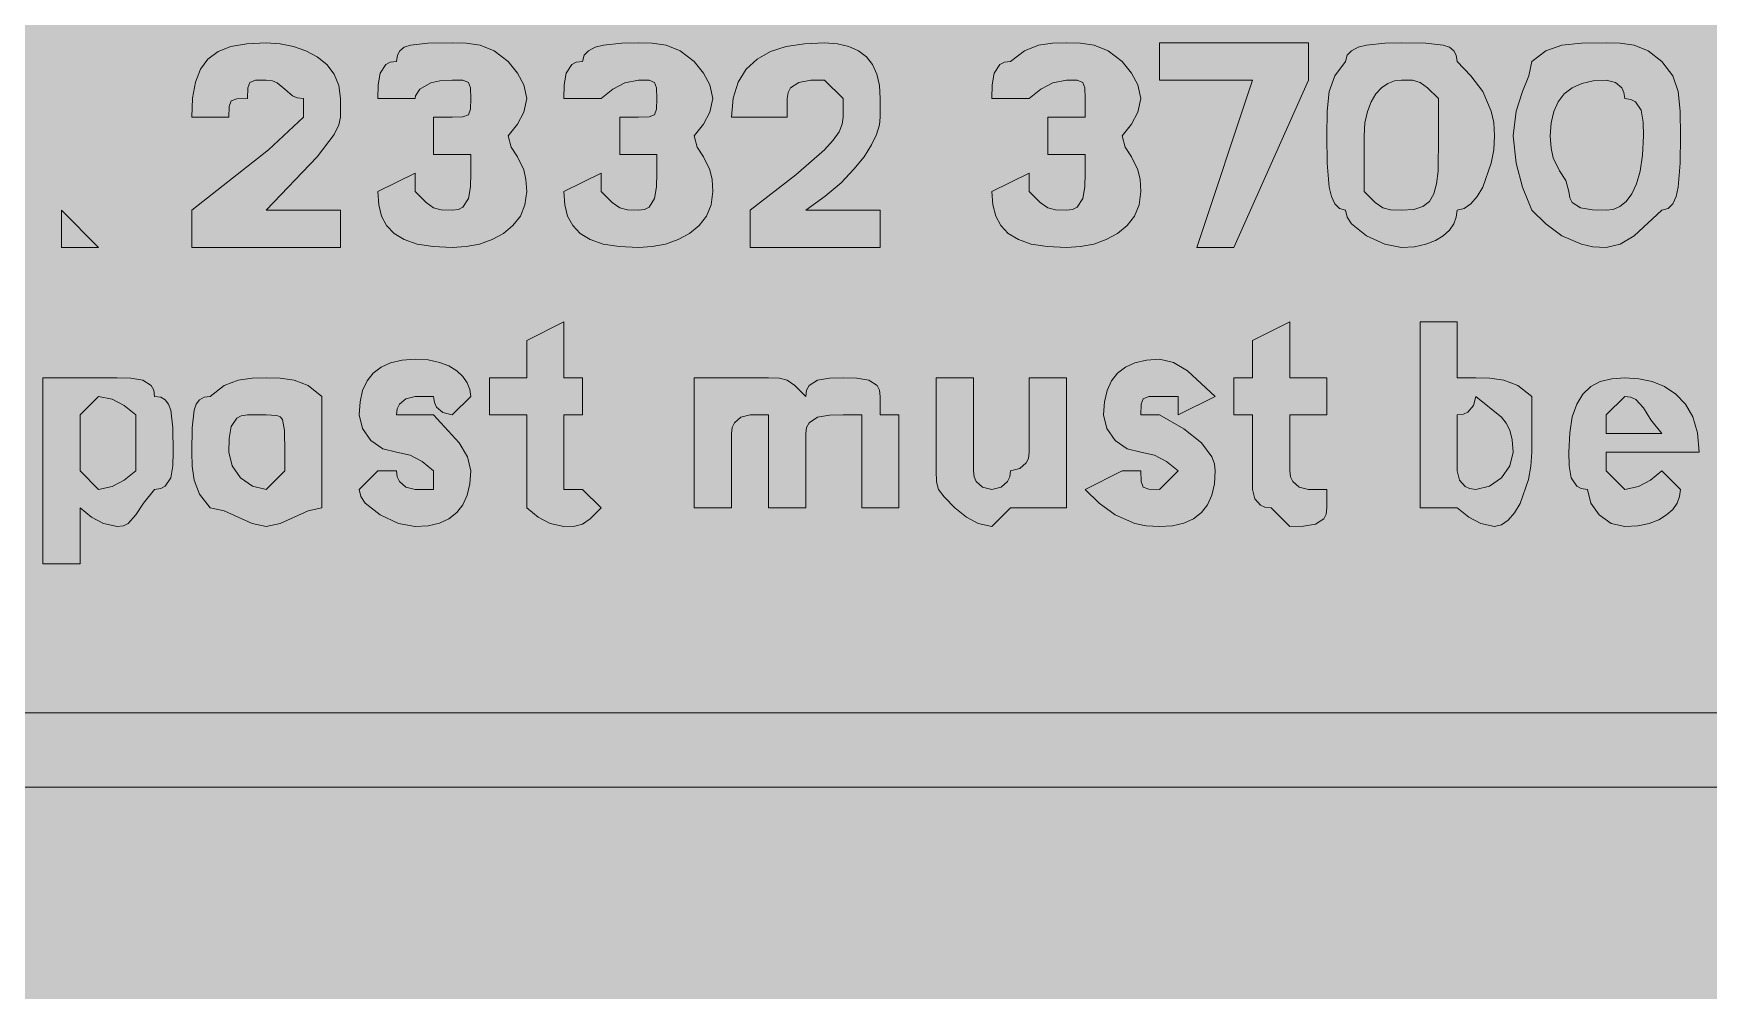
# Model space of a CAD drawing. Header units: metres. Extents: x 9 to 558, y 12 to 260.
# Drawn here: x 345.8 to 453.8, y 136.6 to 198.4 of the extents above; entities that cross this region are included whole.
import ezdxf

# ---------------------------------------------------------------- set-up
doc = ezdxf.new("R2010")
doc.units = ezdxf.units.M
doc.layers.add('FILL_BLACK_000000', color=7, linetype='Continuous', true_color=0x000000)
doc.layers.add('FILL_YELLOW_FFFF00', color=7, linetype='Continuous', true_color=0xffff00)

msp = doc.modelspace()

# ---------------------------------------------------------------- hatches: boundary and pattern name
at = {"layer": 'FILL_BLACK_000000', "true_color": 0x000000}
h = msp.add_hatch(color=7, dxfattribs=at)
h.dxf.hatch_style = 1
h.paths.add_polyline_path([(365.61, 186.96), (365.61, 184.56), (356.01, 184.56), (356.01, 186.96), (360.96, 190.86), (363.21, 192.96), (363.21, 194.16), (362.81, 194.21), (362.5, 194.35), (362.01, 194.76), (361.52, 195.17), (361.21, 195.31), (360.81, 195.36), (360.12, 195.34), (359.76, 195.21), (359.63, 194.85), (359.61, 194.16), (358.92, 194.14), (358.56, 194.01), (358.43, 193.65), (358.41, 192.96), (356.01, 192.96), (356.07, 194.2), (356.25, 195.23), (356.58, 196.06), (357.06, 196.71), (357.71, 197.19), (358.54, 197.52), (359.57, 197.7), (360.81, 197.76), (361.71, 197.7), (362.57, 197.53), (363.38, 197.25), (364.11, 196.86), (364.72, 196.35), (365.2, 195.73), (365.5, 195), (365.61, 194.16), (365.61, 192.96), (365.5, 192.46), (365.2, 191.85), (364.11, 190.41), (360.81, 186.96), (365.61, 186.96)])
h = msp.add_hatch(color=7, dxfattribs=at)
h.dxf.hatch_style = 1
h.paths.add_polyline_path([(371.57, 184.62), (370.54, 184.78), (369.71, 185.07), (369.06, 185.46), (368.58, 185.97), (368.25, 186.58), (368.07, 187.32), (368.01, 188.16), (370.41, 189.36), (370.41, 188.16), (371.12, 187.47), (371.61, 187.11), (372.1, 186.98), (372.81, 186.96), (373.21, 187.01), (373.5, 187.17), (373.86, 187.71), (373.99, 188.48), (374.01, 189.36), (374.01, 190.56), (372.81, 190.56), (371.61, 190.56), (371.61, 192.96), (372.81, 192.96), (373.5, 192.98), (373.86, 193.11), (373.99, 193.47), (374.01, 194.16), (373.99, 194.85), (373.86, 195.21), (373.5, 195.34), (372.81, 195.36), (372.02, 195.31), (371.42, 195.17), (370.71, 194.76), (370.45, 194.35), (370.41, 194.16), (368.01, 194.16), (368.03, 195.04), (368.16, 195.81), (368.52, 196.35), (368.81, 196.51), (369.21, 196.56), (369.27, 196.96), (369.44, 197.25), (369.72, 197.47), (370.11, 197.61), (371.23, 197.74), (372.81, 197.76), (373.71, 197.74), (374.61, 197.61), (375.51, 197.25), (376.41, 196.56), (377.01, 195.81), (377.42, 195.04), (377.61, 194.16), (377.42, 193.28), (377.01, 192.51), (376.41, 191.76), (376.6, 191.03), (377.01, 190.41), (377.42, 189.57), (377.56, 188.95), (377.61, 188.16), (377.5, 187.32), (377.2, 186.58), (376.72, 185.97), (376.11, 185.46), (375.38, 185.07), (374.57, 184.78), (373.71, 184.62), (372.81, 184.56), (371.57, 184.62)])
h = msp.add_hatch(color=7, dxfattribs=at)
h.dxf.hatch_style = 1
h.paths.add_polyline_path([(383.57, 184.62), (382.54, 184.78), (381.71, 185.07), (381.06, 185.46), (380.58, 185.97), (380.25, 186.58), (380.07, 187.32), (380.01, 188.16), (382.41, 189.36), (382.41, 188.16), (383.12, 187.47), (383.61, 187.11), (384.1, 186.98), (384.81, 186.96), (385.21, 187.01), (385.5, 187.17), (385.86, 187.71), (385.99, 188.48), (386.01, 189.36), (386.01, 190.56), (384.81, 190.56), (383.61, 190.56), (383.61, 192.96), (384.81, 192.96), (385.5, 192.98), (385.86, 193.11), (385.99, 193.47), (386.01, 194.16), (385.99, 194.85), (385.86, 195.21), (385.5, 195.34), (384.81, 195.36), (383.93, 195.17), (383.16, 194.76), (382.41, 194.16), (380.01, 194.16), (380.03, 195.04), (380.16, 195.81), (380.52, 196.35), (380.81, 196.51), (381.21, 196.56), (381.32, 196.96), (381.6, 197.25), (382.03, 197.47), (382.56, 197.61), (383.74, 197.74), (384.81, 197.76), (385.71, 197.74), (386.61, 197.61), (387.51, 197.25), (388.41, 196.56), (389.01, 195.81), (389.42, 195.04), (389.61, 194.16), (389.42, 193.28), (389.01, 192.51), (388.41, 191.76), (388.6, 191.03), (389.01, 190.41), (389.42, 189.57), (389.56, 188.95), (389.61, 188.16), (389.5, 187.32), (389.2, 186.58), (388.72, 185.97), (388.11, 185.46), (387.38, 185.07), (386.57, 184.78), (385.71, 184.62), (384.81, 184.56), (383.57, 184.62)])
h = msp.add_hatch(color=7, dxfattribs=at)
h.dxf.hatch_style = 1
h.paths.add_polyline_path([(400.41, 186.96), (400.41, 184.56), (392.01, 184.56), (392.01, 186.96), (394.97, 189.25), (396.81, 190.86), (397.38, 191.48), (397.75, 192.02), (397.95, 192.51), (398.01, 192.96), (398.01, 194.16), (396.81, 195.36), (395.93, 195.34), (395.16, 195.21), (394.62, 194.85), (394.46, 194.56), (394.41, 194.16), (394.41, 192.96), (390.81, 192.96), (390.92, 194.2), (391.24, 195.23), (391.76, 196.06), (392.46, 196.71), (393.33, 197.19), (394.35, 197.52), (395.52, 197.7), (396.81, 197.76), (397.65, 197.7), (398.38, 197.53), (399, 197.25), (399.51, 196.86), (399.9, 196.35), (400.18, 195.73), (400.35, 195), (400.41, 194.16), (400.41, 192.96), (400.35, 192.46), (400.17, 191.85), (399.84, 191.17), (399.36, 190.41), (398.71, 189.6), (397.88, 188.74), (396.85, 187.86), (395.61, 186.96), (400.41, 186.96)])
h = msp.add_hatch(color=7, dxfattribs=at)
h.dxf.hatch_style = 1
h.paths.add_polyline_path([(411.17, 184.62), (410.14, 184.78), (409.31, 185.07), (408.66, 185.46), (408.18, 185.97), (407.85, 186.58), (407.67, 187.32), (407.61, 188.16), (410.01, 189.36), (410.01, 188.16), (410.72, 187.47), (411.21, 187.11), (411.7, 186.98), (412.41, 186.96), (412.81, 187.01), (413.1, 187.17), (413.46, 187.71), (413.59, 188.48), (413.61, 189.36), (413.61, 190.56), (411.21, 190.56), (411.21, 192.96), (413.61, 192.96), (413.61, 194.16), (413.59, 194.85), (413.46, 195.21), (413.1, 195.34), (412.41, 195.36), (411.53, 195.17), (410.76, 194.76), (410.01, 194.16), (407.61, 194.16), (407.63, 195.04), (407.76, 195.81), (408.12, 196.35), (408.41, 196.51), (408.81, 196.56), (409.71, 197.25), (410.61, 197.61), (411.51, 197.74), (412.41, 197.76), (413.31, 197.74), (414.21, 197.61), (415.11, 197.25), (416.01, 196.56), (416.61, 195.81), (417.02, 195.04), (417.21, 194.16), (417.02, 193.28), (416.61, 192.51), (416.01, 191.76), (416.2, 191.03), (416.61, 190.41), (417.02, 189.57), (417.16, 188.95), (417.21, 188.16), (417.1, 187.32), (416.8, 186.58), (416.32, 185.97), (415.71, 185.46), (414.98, 185.07), (414.17, 184.78), (413.31, 184.62), (412.41, 184.56), (411.17, 184.62)])
h = msp.add_hatch(color=7, dxfattribs=at)
h.dxf.hatch_style = 1
h.paths.add_polyline_path([(424.41, 195.36), (418.41, 195.36), (418.41, 197.76), (428.01, 197.76), (428.01, 195.36), (423.21, 184.56), (420.81, 184.56), (424.41, 195.36)])
h = msp.add_hatch(color=7, dxfattribs=at)
h.dxf.hatch_style = 1
h.paths.add_polyline_path([(439.8, 190), (439.26, 188.46), (438.9, 187.85), (438.49, 187.37), (438.06, 187.07), (437.61, 186.96), (437.55, 186.51), (437.38, 186.08), (437.1, 185.67), (436.71, 185.31), (436.2, 185), (435.58, 184.77), (434.85, 184.61), (434.01, 184.56), (432.94, 184.77), (431.76, 185.31), (430.8, 186.08), (430.52, 186.51), (430.41, 186.96), (430.01, 187.07), (429.72, 187.37), (429.5, 187.85), (429.36, 188.46), (429.23, 190), (429.21, 191.76), (429.23, 193.35), (429.36, 194.61), (429.72, 195.64), (430.41, 196.56), (430.52, 196.96), (430.8, 197.25), (431.23, 197.47), (431.76, 197.61), (432.94, 197.74), (434.01, 197.76), (435.58, 197.74), (436.71, 197.61), (437.1, 197.47), (437.38, 197.25), (437.55, 196.96), (437.61, 196.56), (438.49, 195.64), (439.26, 194.61), (439.8, 193.35), (439.96, 192.61), (440.01, 191.76), (439.96, 190.86), (439.8, 190)])
h.paths.add_polyline_path([(435.7, 194.85), (435.21, 195.21), (434.72, 195.34), (434.01, 195.36), (433.56, 195.3), (433.13, 195.13), (432.72, 194.85), (432.36, 194.46), (432.05, 193.95), (431.82, 193.33), (431.66, 192.6), (431.61, 191.76), (431.61, 188.16), (432.32, 187.47), (432.81, 187.11), (433.3, 186.98), (434.01, 186.96), (434.8, 187.02), (435.4, 187.2), (435.82, 187.53), (436.11, 188.01), (436.28, 188.66), (436.37, 189.49), (436.41, 191.76), (436.41, 194.16), (435.7, 194.85)], flags=16)
h = msp.add_hatch(color=7, dxfattribs=at)
h.dxf.hatch_style = 1
h.paths.add_polyline_path([(451.86, 188.46), (451.72, 187.85), (451.5, 187.37), (451.21, 187.07), (450.81, 186.96), (449.01, 185.31), (448.11, 184.77), (447.21, 184.56), (446.36, 184.61), (445.62, 184.77), (444.36, 185.31), (443.33, 186.08), (442.41, 186.96), (441.81, 188.46), (441.4, 190), (441.21, 191.76), (441.4, 193.35), (441.81, 194.61), (442.22, 195.64), (442.41, 196.56), (443.33, 197.25), (444.36, 197.61), (445.62, 197.74), (447.21, 197.76), (448.11, 197.74), (449.01, 197.61), (449.91, 197.25), (450.81, 196.56), (451.5, 195.64), (451.86, 194.61), (451.99, 193.35), (452.01, 191.76), (451.99, 190), (451.86, 188.46)])
h.paths.add_polyline_path([(449.46, 193.41), (449.1, 193.95), (448.81, 194.11), (448.41, 194.16), (448.36, 194.56), (448.22, 194.85), (447.81, 195.21), (447.21, 195.36), (446.37, 195.3), (445.64, 195.13), (445.02, 194.85), (444.51, 194.46), (444.12, 193.95), (443.83, 193.33), (443.67, 192.6), (443.61, 191.76), (443.66, 190.97), (443.8, 190.35), (444.21, 189.51), (444.62, 188.89), (444.81, 188.16), (444.86, 187.76), (445.02, 187.47), (445.56, 187.11), (446.33, 186.98), (447.21, 186.96), (447.66, 187.02), (448.09, 187.2), (448.5, 187.53), (448.86, 188.01), (449.17, 188.66), (449.4, 189.49), (449.56, 190.52), (449.61, 191.76), (449.59, 192.64), (449.46, 193.41)], flags=16)
h = msp.add_hatch(color=7, dxfattribs=at)
h.dxf.hatch_style = 1
h.paths.add_polyline_path([(347.61, 186.96), (350.01, 184.56), (347.61, 184.56), (347.61, 186.96)])
h = msp.add_hatch(color=7, dxfattribs=at)
h.dxf.hatch_style = 1
h.paths.add_polyline_path([(381.21, 176.16), (381.21, 173.76), (380.01, 173.76), (380.01, 170.16), (380.01, 168.96), (381.21, 168.96), (382.41, 167.76), (381.7, 167.07), (381.21, 166.71), (380.72, 166.58), (380.01, 166.56), (379.13, 166.75), (378.36, 167.16), (377.61, 167.76), (377.61, 168.96), (377.61, 173.76), (375.21, 173.76), (375.21, 176.16), (377.61, 176.16), (377.61, 178.56), (380.01, 179.76), (380.01, 176.16), (381.21, 176.16)])
h = msp.add_hatch(color=7, dxfattribs=at)
h.dxf.hatch_style = 1
h.paths.add_polyline_path([(429.21, 176.16), (429.21, 173.76), (426.81, 173.76), (426.81, 170.16), (426.86, 169.76), (427, 169.47), (427.41, 169.11), (428.01, 168.96), (429.21, 168.96), (429.21, 167.76), (429.16, 167.36), (429, 167.07), (428.46, 166.71), (427.69, 166.58), (426.81, 166.56), (425.61, 167.76), (425.21, 167.81), (424.92, 167.95), (424.56, 168.36), (424.41, 168.96), (424.41, 173.76), (423.21, 173.76), (423.21, 176.16), (424.41, 176.16), (424.41, 178.56), (426.81, 179.76), (426.81, 176.16), (429.21, 176.16)])
h = msp.add_hatch(color=7, dxfattribs=at)
h.dxf.hatch_style = 1
h.paths.add_polyline_path([(438.36, 167.16), (437.61, 167.76), (435.21, 167.76), (435.21, 179.76), (437.61, 179.76), (437.61, 176.16), (438.81, 176.16), (439.71, 176.14), (440.61, 176.01), (441.51, 175.65), (442.41, 174.96), (442.41, 171.36), (442.36, 170.46), (442.2, 169.6), (441.66, 168.06), (441.3, 167.45), (440.89, 166.97), (440.46, 166.67), (440.01, 166.56), (439.13, 166.75), (438.36, 167.16)])
h.paths.add_polyline_path([(440.46, 169.71), (441, 170.48), (441.21, 171.36), (441.16, 172.15), (441, 172.77), (440.77, 173.24), (440.46, 173.61), (438.81, 174.96), (438.66, 174.36), (438.3, 173.95), (438.01, 173.81), (437.61, 173.76), (437.61, 170.16), (437.76, 169.56), (438.12, 169.15), (438.41, 169.01), (438.81, 168.96), (439.69, 169.17), (440.46, 169.71)], flags=16)
h = msp.add_hatch(color=7, dxfattribs=at)
h.dxf.hatch_style = 1
h.paths.add_polyline_path([(373.95, 169.32), (373.78, 168.58), (373.5, 167.97), (373.11, 167.46), (372.6, 167.07), (371.98, 166.78), (371.25, 166.62), (370.41, 166.56), (369.34, 166.77), (368.16, 167.31), (367.2, 168.08), (366.92, 168.51), (366.81, 168.96), (368.01, 170.16), (369.21, 170.16), (369.26, 169.76), (369.4, 169.47), (369.81, 169.11), (370.41, 168.96), (371.61, 168.96), (371.61, 170.16), (370.86, 170.76), (370.09, 171.17), (369.21, 171.36), (368.33, 171.57), (367.56, 172.11), (367.02, 172.88), (366.81, 173.76), (366.87, 174.6), (367.03, 175.33), (367.32, 175.95), (367.71, 176.46), (368.22, 176.85), (368.83, 177.13), (369.57, 177.3), (370.41, 177.36), (371.25, 177.31), (371.98, 177.15), (372.6, 176.92), (373.11, 176.61), (373.5, 176.25), (373.78, 175.84), (373.95, 175.41), (374.01, 174.96), (372.81, 173.76), (372.21, 173.91), (371.8, 174.27), (371.66, 174.56), (371.61, 174.96), (370.41, 174.96), (369.81, 174.81), (369.4, 174.45), (369.26, 174.16), (369.21, 173.76), (370.41, 173.76), (371.61, 173.76), (373.26, 171.96), (373.8, 171.06), (374.01, 170.16), (373.95, 169.32)])
h = msp.add_hatch(color=7, dxfattribs=at)
h.dxf.hatch_style = 1
h.paths.add_polyline_path([(421.95, 169.32), (421.78, 168.58), (421.5, 167.97), (421.11, 167.46), (420.6, 167.07), (419.98, 166.78), (419.25, 166.62), (418.41, 166.56), (417.56, 166.61), (416.82, 166.77), (415.56, 167.31), (414.53, 168.08), (413.61, 168.96), (416.01, 170.16), (417.21, 170.16), (417.23, 169.47), (417.36, 169.11), (417.72, 168.98), (418.41, 168.96), (419.61, 170.16), (418.86, 170.76), (418.09, 171.17), (417.21, 171.36), (416.33, 171.57), (415.56, 172.11), (415.02, 172.88), (414.81, 173.76), (414.87, 174.6), (415.03, 175.33), (415.32, 175.95), (415.71, 176.46), (416.22, 176.85), (416.83, 177.13), (417.57, 177.3), (418.41, 177.36), (419.31, 177.15), (420.21, 176.61), (422.01, 174.96), (419.61, 173.76), (419.61, 174.96), (418.41, 174.96), (417.72, 174.94), (417.36, 174.81), (417.23, 174.45), (417.21, 173.76), (418.41, 173.76), (419.98, 172.86), (421.11, 171.96), (421.78, 171.06), (421.95, 170.61), (422.01, 170.16), (421.95, 169.32)])
h = msp.add_hatch(color=7, dxfattribs=at)
h.dxf.hatch_style = 1
h.paths.add_polyline_path([(354.66, 169.71), (354.3, 169.17), (354.01, 169.01), (353.61, 168.96), (352.9, 168.08), (352.41, 167.31), (351.92, 166.77), (351.61, 166.61), (351.21, 166.56), (350.33, 166.75), (349.56, 167.16), (348.81, 167.76), (348.81, 164.16), (346.41, 164.16), (346.41, 176.16), (348.81, 176.16), (351.21, 176.16), (352.09, 176.14), (352.86, 176.01), (353.4, 175.65), (353.56, 175.36), (353.61, 174.96), (354.01, 174.9), (354.3, 174.73), (354.52, 174.45), (354.66, 174.06), (354.79, 172.93), (354.81, 171.36), (354.79, 170.48), (354.66, 169.71)])
h.paths.add_polyline_path([(351.66, 169.56), (352.41, 170.16), (352.41, 171.36), (352.41, 172.56), (352.41, 173.76), (351.66, 174.36), (350.89, 174.77), (350.01, 174.96), (348.81, 173.76), (348.81, 171.36), (348.81, 170.16), (350.01, 168.96), (350.89, 169.15), (351.66, 169.56)], flags=16)
h = msp.add_hatch(color=7, dxfattribs=at)
h.dxf.hatch_style = 1
h.paths.add_polyline_path([(363.51, 167.57), (362.61, 167.16), (361.71, 166.75), (360.81, 166.56), (359.91, 166.75), (359.01, 167.16), (358.11, 167.57), (357.21, 167.76), (356.52, 168.66), (356.16, 169.56), (356.03, 170.46), (356.01, 171.36), (356.03, 172.93), (356.16, 174.06), (356.3, 174.45), (356.52, 174.73), (356.81, 174.9), (357.21, 174.96), (358.11, 175.65), (359.01, 176.01), (359.91, 176.14), (360.81, 176.16), (361.71, 176.14), (362.61, 176.01), (363.51, 175.65), (364.41, 174.96), (364.41, 171.36), (364.41, 167.76), (363.51, 167.57)])
h.paths.add_polyline_path([(361.86, 173.46), (361.72, 173.63), (361.5, 173.72), (360.81, 173.76), (359.61, 173.76), (359.21, 173.71), (358.92, 173.55), (358.56, 173.01), (358.43, 172.24), (358.41, 171.36), (358.62, 170.48), (359.16, 169.71), (359.93, 169.17), (360.81, 168.96), (362.01, 170.16), (362.01, 171.36), (361.99, 172.75), (361.86, 173.46)], flags=16)
h = msp.add_hatch(color=7, dxfattribs=at)
h.dxf.hatch_style = 1
h.paths.add_polyline_path([(397.13, 173.74), (396.36, 173.61), (395.82, 173.25), (395.66, 172.96), (395.61, 172.56), (395.61, 167.76), (393.21, 167.76), (393.21, 173.76), (392.01, 173.76), (391.41, 173.61), (391, 173.25), (390.86, 172.96), (390.81, 172.56), (390.81, 167.76), (388.41, 167.76), (388.41, 176.16), (390.81, 176.16), (392.01, 176.16), (393.21, 176.16), (393.92, 176.14), (394.41, 176.01), (394.9, 175.65), (395.61, 174.96), (395.66, 175.36), (395.82, 175.65), (396.36, 176.01), (397.13, 176.14), (398.01, 176.16), (398.89, 176.14), (399.66, 176.01), (400.2, 175.65), (400.36, 175.36), (400.41, 174.96), (400.41, 173.76), (401.61, 173.76), (401.61, 167.76), (399.21, 167.76), (399.21, 173.76), (398.01, 173.76), (397.13, 173.74)])
h = msp.add_hatch(color=7, dxfattribs=at)
h.dxf.hatch_style = 1
h.paths.add_polyline_path([(412.41, 176.16), (412.41, 167.76), (408.81, 167.76), (407.61, 166.56), (406.73, 166.75), (405.96, 167.16), (405.21, 167.76), (404.52, 168.47), (404.16, 168.96), (404.03, 169.45), (404.01, 170.16), (404.01, 176.16), (406.41, 176.16), (406.41, 171.36), (406.41, 170.16), (406.46, 169.76), (406.6, 169.47), (407.01, 169.11), (407.61, 168.96), (408.21, 169.11), (408.62, 169.47), (408.76, 169.76), (408.81, 170.16), (409.41, 170.31), (409.82, 170.67), (409.96, 170.96), (410.01, 171.36), (410.01, 176.16), (412.41, 176.16)])
h = msp.add_hatch(color=7, dxfattribs=at)
h.dxf.hatch_style = 1
h.paths.add_polyline_path([(447.21, 170.16), (448.41, 168.96), (449.29, 169.15), (450.06, 169.56), (450.81, 170.16), (452.01, 168.96), (451.95, 168.51), (451.78, 168.08), (451.5, 167.67), (451.11, 167.31), (450.6, 167), (449.98, 166.77), (449.25, 166.61), (448.41, 166.56), (447.53, 166.77), (446.76, 167.31), (446.22, 168.08), (446.01, 168.96), (445.61, 169.01), (445.32, 169.17), (444.96, 169.71), (444.83, 170.48), (444.81, 171.36), (444.87, 172.6), (445.03, 173.63), (445.32, 174.46), (445.71, 175.11), (446.22, 175.59), (446.83, 175.92), (447.57, 176.1), (448.41, 176.16), (449.31, 176.1), (450.17, 175.92), (450.98, 175.59), (451.71, 175.11), (452.32, 174.46), (452.8, 173.63), (453.1, 172.6), (453.21, 171.36), (447.21, 171.36), (447.21, 170.16)])
h.paths.add_polyline_path([(450.1, 173.44), (449.61, 174.21), (449.12, 174.75), (448.81, 174.91), (448.41, 174.96), (447.21, 173.76), (447.21, 172.56), (450.81, 172.56), (450.1, 173.44)], flags=16)
h = msp.add_hatch(color=7, dxfattribs=at)
h.dxf.hatch_style = 1
h.paths.add_polyline_path([(490.41, 159.36), (497.61, 159.36), (504.81, 152.16), (497.61, 144.96), (490.41, 144.96), (495.21, 149.76), (62.01, 149.76), (62.01, 154.56), (495.21, 154.56), (490.41, 159.36)])
at = {"layer": 'FILL_YELLOW_FFFF00', "true_color": 0xffff00}
h = msp.add_hatch(color=7, dxfattribs=at)
h.dxf.hatch_style = 1
h.paths.add_polyline_path([(551.26, 260.11), (552.02, 259.95), (553.41, 259.41), (556.41, 257.76), (556.81, 257.26), (557.1, 256.67), (557.46, 255.36), (557.61, 252.96), (557.61, 18.96), (557.61, 16.56), (557.56, 16.16), (557.42, 15.85), (557.01, 15.36), (556.6, 14.87), (556.46, 14.56), (556.41, 14.16), (553.41, 12.51), (552.02, 11.97), (551.26, 11.81), (550.41, 11.76), (16.41, 11.76), (15.53, 11.78), (14.76, 11.91), (14.22, 12.27), (14.06, 12.56), (14.01, 12.96), (13.13, 12.98), (12.36, 13.11), (11.82, 13.47), (11.66, 13.76), (11.61, 14.16), (10.82, 14.66), (10.22, 15.25), (9.8, 15.89), (9.51, 16.56), (9.25, 17.87), (9.21, 18.96), (9.21, 252.96), (9.21, 255.36), (9.92, 256.24), (10.41, 257.01), (10.9, 257.55), (11.21, 257.71), (11.61, 257.76), (11.66, 258.16), (11.82, 258.47), (12.36, 258.96), (13.13, 259.45), (14.01, 260.16), (16.41, 260.16), (550.41, 260.16), (551.26, 260.11)])

# ---------------------------------------------------------------- linework, layer by layer
at = {"layer": 'FILL_BLACK_000000', "lineweight": 0, "true_color": 0x000000}
for points in [[(365.61, 186.96), (365.61, 184.56), (356.01, 184.56), (356.01, 186.96), (360.96, 190.86), (363.21, 192.96), (363.21, 194.16), (362.81, 194.21), (362.5, 194.35), (362.01, 194.76), (361.52, 195.17), (361.21, 195.31), (360.81, 195.36), (360.12, 195.34), (359.76, 195.21), (359.63, 194.85), (359.61, 194.16), (358.92, 194.14), (358.56, 194.01), (358.43, 193.65), (358.41, 192.96), (356.01, 192.96), (356.07, 194.2), (356.25, 195.23), (356.58, 196.06), (357.06, 196.71), (357.71, 197.19), (358.54, 197.52), (359.57, 197.7), (360.81, 197.76), (361.71, 197.7), (362.57, 197.53), (363.38, 197.25), (364.11, 196.86), (364.72, 196.35), (365.2, 195.73), (365.5, 195), (365.61, 194.16), (365.61, 192.96), (365.5, 192.46), (365.2, 191.85), (364.11, 190.41), (360.81, 186.96)], [(371.57, 184.62), (370.54, 184.78), (369.71, 185.07), (369.06, 185.46), (368.58, 185.97), (368.25, 186.58), (368.07, 187.32), (368.01, 188.16), (370.41, 189.36), (370.41, 188.16), (371.12, 187.47), (371.61, 187.11), (372.1, 186.98), (372.81, 186.96), (373.21, 187.01), (373.5, 187.17), (373.86, 187.71), (373.99, 188.48), (374.01, 189.36), (374.01, 190.56), (372.81, 190.56), (371.61, 190.56), (371.61, 192.96), (372.81, 192.96), (373.5, 192.98), (373.86, 193.11), (373.99, 193.47), (374.01, 194.16), (373.99, 194.85), (373.86, 195.21), (373.5, 195.34), (372.81, 195.36), (372.02, 195.31), (371.42, 195.17), (370.71, 194.76), (370.45, 194.35), (370.41, 194.16), (368.01, 194.16), (368.03, 195.04), (368.16, 195.81), (368.52, 196.35), (368.81, 196.51), (369.21, 196.56), (369.27, 196.96), (369.44, 197.25), (369.72, 197.47), (370.11, 197.61), (371.23, 197.74), (372.81, 197.76), (373.71, 197.74), (374.61, 197.61), (375.51, 197.25), (376.41, 196.56), (377.01, 195.81), (377.42, 195.04), (377.61, 194.16), (377.42, 193.28), (377.01, 192.51), (376.41, 191.76), (376.6, 191.03), (377.01, 190.41), (377.42, 189.57), (377.56, 188.95), (377.61, 188.16), (377.5, 187.32), (377.2, 186.58), (376.72, 185.97), (376.11, 185.46), (375.38, 185.07), (374.57, 184.78), (373.71, 184.62), (372.81, 184.56)], [(383.57, 184.62), (382.54, 184.78), (381.71, 185.07), (381.06, 185.46), (380.58, 185.97), (380.25, 186.58), (380.07, 187.32), (380.01, 188.16), (382.41, 189.36), (382.41, 188.16), (383.12, 187.47), (383.61, 187.11), (384.1, 186.98), (384.81, 186.96), (385.21, 187.01), (385.5, 187.17), (385.86, 187.71), (385.99, 188.48), (386.01, 189.36), (386.01, 190.56), (384.81, 190.56), (383.61, 190.56), (383.61, 192.96), (384.81, 192.96), (385.5, 192.98), (385.86, 193.11), (385.99, 193.47), (386.01, 194.16), (385.99, 194.85), (385.86, 195.21), (385.5, 195.34), (384.81, 195.36), (383.93, 195.17), (383.16, 194.76), (382.41, 194.16), (380.01, 194.16), (380.03, 195.04), (380.16, 195.81), (380.52, 196.35), (380.81, 196.51), (381.21, 196.56), (381.32, 196.96), (381.6, 197.25), (382.03, 197.47), (382.56, 197.61), (383.74, 197.74), (384.81, 197.76), (385.71, 197.74), (386.61, 197.61), (387.51, 197.25), (388.41, 196.56), (389.01, 195.81), (389.42, 195.04), (389.61, 194.16), (389.42, 193.28), (389.01, 192.51), (388.41, 191.76), (388.6, 191.03), (389.01, 190.41), (389.42, 189.57), (389.56, 188.95), (389.61, 188.16), (389.5, 187.32), (389.2, 186.58), (388.72, 185.97), (388.11, 185.46), (387.38, 185.07), (386.57, 184.78), (385.71, 184.62), (384.81, 184.56)], [(400.41, 186.96), (400.41, 184.56), (392.01, 184.56), (392.01, 186.96), (394.97, 189.25), (396.81, 190.86), (397.38, 191.48), (397.75, 192.02), (397.95, 192.51), (398.01, 192.96), (398.01, 194.16), (396.81, 195.36), (395.93, 195.34), (395.16, 195.21), (394.62, 194.85), (394.46, 194.56), (394.41, 194.16), (394.41, 192.96), (390.81, 192.96), (390.92, 194.2), (391.24, 195.23), (391.76, 196.06), (392.46, 196.71), (393.33, 197.19), (394.35, 197.52), (395.52, 197.7), (396.81, 197.76), (397.65, 197.7), (398.38, 197.53), (399, 197.25), (399.51, 196.86), (399.9, 196.35), (400.18, 195.73), (400.35, 195), (400.41, 194.16), (400.41, 192.96), (400.35, 192.46), (400.17, 191.85), (399.84, 191.17), (399.36, 190.41), (398.71, 189.6), (397.88, 188.74), (396.85, 187.86), (395.61, 186.96)], [(411.17, 184.62), (410.14, 184.78), (409.31, 185.07), (408.66, 185.46), (408.18, 185.97), (407.85, 186.58), (407.67, 187.32), (407.61, 188.16), (410.01, 189.36), (410.01, 188.16), (410.72, 187.47), (411.21, 187.11), (411.7, 186.98), (412.41, 186.96), (412.81, 187.01), (413.1, 187.17), (413.46, 187.71), (413.59, 188.48), (413.61, 189.36), (413.61, 190.56), (411.21, 190.56), (411.21, 192.96), (413.61, 192.96), (413.61, 194.16), (413.59, 194.85), (413.46, 195.21), (413.1, 195.34), (412.41, 195.36), (411.53, 195.17), (410.76, 194.76), (410.01, 194.16), (407.61, 194.16), (407.63, 195.04), (407.76, 195.81), (408.12, 196.35), (408.41, 196.51), (408.81, 196.56), (409.71, 197.25), (410.61, 197.61), (411.51, 197.74), (412.41, 197.76), (413.31, 197.74), (414.21, 197.61), (415.11, 197.25), (416.01, 196.56), (416.61, 195.81), (417.02, 195.04), (417.21, 194.16), (417.02, 193.28), (416.61, 192.51), (416.01, 191.76), (416.2, 191.03), (416.61, 190.41), (417.02, 189.57), (417.16, 188.95), (417.21, 188.16), (417.1, 187.32), (416.8, 186.58), (416.32, 185.97), (415.71, 185.46), (414.98, 185.07), (414.17, 184.78), (413.31, 184.62), (412.41, 184.56)], [(424.41, 195.36), (418.41, 195.36), (418.41, 197.76), (428.01, 197.76), (428.01, 195.36), (423.21, 184.56), (420.81, 184.56)], [(439.8, 190), (439.26, 188.46), (438.9, 187.85), (438.49, 187.37), (438.06, 187.07), (437.61, 186.96), (437.55, 186.51), (437.38, 186.08), (437.1, 185.67), (436.71, 185.31), (436.2, 185), (435.58, 184.77), (434.85, 184.61), (434.01, 184.56), (432.94, 184.77), (431.76, 185.31), (430.8, 186.08), (430.52, 186.51), (430.41, 186.96), (430.01, 187.07), (429.72, 187.37), (429.5, 187.85), (429.36, 188.46), (429.23, 190), (429.21, 191.76), (429.23, 193.35), (429.36, 194.61), (429.72, 195.64), (430.41, 196.56), (430.52, 196.96), (430.8, 197.25), (431.23, 197.47), (431.76, 197.61), (432.94, 197.74), (434.01, 197.76), (435.58, 197.74), (436.71, 197.61), (437.1, 197.47), (437.38, 197.25), (437.55, 196.96), (437.61, 196.56), (438.49, 195.64), (439.26, 194.61), (439.8, 193.35), (439.96, 192.61), (440.01, 191.76), (439.96, 190.86)], [(451.86, 188.46), (451.72, 187.85), (451.5, 187.37), (451.21, 187.07), (450.81, 186.96), (449.01, 185.31), (448.11, 184.77), (447.21, 184.56), (446.36, 184.61), (445.62, 184.77), (444.36, 185.31), (443.33, 186.08), (442.41, 186.96), (441.81, 188.46), (441.4, 190), (441.21, 191.76), (441.4, 193.35), (441.81, 194.61), (442.22, 195.64), (442.41, 196.56), (443.33, 197.25), (444.36, 197.61), (445.62, 197.74), (447.21, 197.76), (448.11, 197.74), (449.01, 197.61), (449.91, 197.25), (450.81, 196.56), (451.5, 195.64), (451.86, 194.61), (451.99, 193.35), (452.01, 191.76), (451.99, 190)], [(435.7, 194.85), (435.21, 195.21), (434.72, 195.34), (434.01, 195.36), (433.56, 195.3), (433.13, 195.13), (432.72, 194.85), (432.36, 194.46), (432.05, 193.95), (431.82, 193.33), (431.66, 192.6), (431.61, 191.76), (431.61, 188.16), (432.32, 187.47), (432.81, 187.11), (433.3, 186.98), (434.01, 186.96), (434.8, 187.02), (435.4, 187.2), (435.82, 187.53), (436.11, 188.01), (436.28, 188.66), (436.37, 189.49), (436.41, 191.76), (436.41, 194.16)], [(449.46, 193.41), (449.1, 193.95), (448.81, 194.11), (448.41, 194.16), (448.36, 194.56), (448.22, 194.85), (447.81, 195.21), (447.21, 195.36), (446.37, 195.3), (445.64, 195.13), (445.02, 194.85), (444.51, 194.46), (444.12, 193.95), (443.83, 193.33), (443.67, 192.6), (443.61, 191.76), (443.66, 190.97), (443.8, 190.35), (444.21, 189.51), (444.62, 188.89), (444.81, 188.16), (444.86, 187.76), (445.02, 187.47), (445.56, 187.11), (446.33, 186.98), (447.21, 186.96), (447.66, 187.02), (448.09, 187.2), (448.5, 187.53), (448.86, 188.01), (449.17, 188.66), (449.4, 189.49), (449.56, 190.52), (449.61, 191.76), (449.59, 192.64)], [(347.61, 186.96), (350.01, 184.56), (347.61, 184.56)], [(381.21, 176.16), (381.21, 173.76), (380.01, 173.76), (380.01, 170.16), (380.01, 168.96), (381.21, 168.96), (382.41, 167.76), (381.7, 167.07), (381.21, 166.71), (380.72, 166.58), (380.01, 166.56), (379.13, 166.75), (378.36, 167.16), (377.61, 167.76), (377.61, 168.96), (377.61, 173.76), (375.21, 173.76), (375.21, 176.16), (377.61, 176.16), (377.61, 178.56), (380.01, 179.76), (380.01, 176.16)], [(429.21, 176.16), (429.21, 173.76), (426.81, 173.76), (426.81, 170.16), (426.86, 169.76), (427, 169.47), (427.41, 169.11), (428.01, 168.96), (429.21, 168.96), (429.21, 167.76), (429.16, 167.36), (429, 167.07), (428.46, 166.71), (427.69, 166.58), (426.81, 166.56), (425.61, 167.76), (425.21, 167.81), (424.92, 167.95), (424.56, 168.36), (424.41, 168.96), (424.41, 173.76), (423.21, 173.76), (423.21, 176.16), (424.41, 176.16), (424.41, 178.56), (426.81, 179.76), (426.81, 176.16)], [(438.36, 167.16), (437.61, 167.76), (435.21, 167.76), (435.21, 179.76), (437.61, 179.76), (437.61, 176.16), (438.81, 176.16), (439.71, 176.14), (440.61, 176.01), (441.51, 175.65), (442.41, 174.96), (442.41, 171.36), (442.36, 170.46), (442.2, 169.6), (441.66, 168.06), (441.3, 167.45), (440.89, 166.97), (440.46, 166.67), (440.01, 166.56), (439.13, 166.75)], [(373.95, 169.32), (373.78, 168.58), (373.5, 167.97), (373.11, 167.46), (372.6, 167.07), (371.98, 166.78), (371.25, 166.62), (370.41, 166.56), (369.34, 166.77), (368.16, 167.31), (367.2, 168.08), (366.92, 168.51), (366.81, 168.96), (368.01, 170.16), (369.21, 170.16), (369.26, 169.76), (369.4, 169.47), (369.81, 169.11), (370.41, 168.96), (371.61, 168.96), (371.61, 170.16), (370.86, 170.76), (370.09, 171.17), (369.21, 171.36), (368.33, 171.57), (367.56, 172.11), (367.02, 172.88), (366.81, 173.76), (366.87, 174.6), (367.03, 175.33), (367.32, 175.95), (367.71, 176.46), (368.22, 176.85), (368.83, 177.13), (369.57, 177.3), (370.41, 177.36), (371.25, 177.31), (371.98, 177.15), (372.6, 176.92), (373.11, 176.61), (373.5, 176.25), (373.78, 175.84), (373.95, 175.41), (374.01, 174.96), (372.81, 173.76), (372.21, 173.91), (371.8, 174.27), (371.66, 174.56), (371.61, 174.96), (370.41, 174.96), (369.81, 174.81), (369.4, 174.45), (369.26, 174.16), (369.21, 173.76), (370.41, 173.76), (371.61, 173.76), (373.26, 171.96), (373.8, 171.06), (374.01, 170.16)], [(421.95, 169.32), (421.78, 168.58), (421.5, 167.97), (421.11, 167.46), (420.6, 167.07), (419.98, 166.78), (419.25, 166.62), (418.41, 166.56), (417.56, 166.61), (416.82, 166.77), (415.56, 167.31), (414.53, 168.08), (413.61, 168.96), (416.01, 170.16), (417.21, 170.16), (417.23, 169.47), (417.36, 169.11), (417.72, 168.98), (418.41, 168.96), (419.61, 170.16), (418.86, 170.76), (418.09, 171.17), (417.21, 171.36), (416.33, 171.57), (415.56, 172.11), (415.02, 172.88), (414.81, 173.76), (414.87, 174.6), (415.03, 175.33), (415.32, 175.95), (415.71, 176.46), (416.22, 176.85), (416.83, 177.13), (417.57, 177.3), (418.41, 177.36), (419.31, 177.15), (420.21, 176.61), (422.01, 174.96), (419.61, 173.76), (419.61, 174.96), (418.41, 174.96), (417.72, 174.94), (417.36, 174.81), (417.23, 174.45), (417.21, 173.76), (418.41, 173.76), (419.98, 172.86), (421.11, 171.96), (421.78, 171.06), (421.95, 170.61), (422.01, 170.16)], [(354.66, 169.71), (354.3, 169.17), (354.01, 169.01), (353.61, 168.96), (352.9, 168.08), (352.41, 167.31), (351.92, 166.77), (351.61, 166.61), (351.21, 166.56), (350.33, 166.75), (349.56, 167.16), (348.81, 167.76), (348.81, 164.16), (346.41, 164.16), (346.41, 176.16), (348.81, 176.16), (351.21, 176.16), (352.09, 176.14), (352.86, 176.01), (353.4, 175.65), (353.56, 175.36), (353.61, 174.96), (354.01, 174.9), (354.3, 174.73), (354.52, 174.45), (354.66, 174.06), (354.79, 172.93), (354.81, 171.36), (354.79, 170.48)], [(363.51, 167.57), (362.61, 167.16), (361.71, 166.75), (360.81, 166.56), (359.91, 166.75), (359.01, 167.16), (358.11, 167.57), (357.21, 167.76), (356.52, 168.66), (356.16, 169.56), (356.03, 170.46), (356.01, 171.36), (356.03, 172.93), (356.16, 174.06), (356.3, 174.45), (356.52, 174.73), (356.81, 174.9), (357.21, 174.96), (358.11, 175.65), (359.01, 176.01), (359.91, 176.14), (360.81, 176.16), (361.71, 176.14), (362.61, 176.01), (363.51, 175.65), (364.41, 174.96), (364.41, 171.36), (364.41, 167.76)], [(397.13, 173.74), (396.36, 173.61), (395.82, 173.25), (395.66, 172.96), (395.61, 172.56), (395.61, 167.76), (393.21, 167.76), (393.21, 173.76), (392.01, 173.76), (391.41, 173.61), (391, 173.25), (390.86, 172.96), (390.81, 172.56), (390.81, 167.76), (388.41, 167.76), (388.41, 176.16), (390.81, 176.16), (392.01, 176.16), (393.21, 176.16), (393.92, 176.14), (394.41, 176.01), (394.9, 175.65), (395.61, 174.96), (395.66, 175.36), (395.82, 175.65), (396.36, 176.01), (397.13, 176.14), (398.01, 176.16), (398.89, 176.14), (399.66, 176.01), (400.2, 175.65), (400.36, 175.36), (400.41, 174.96), (400.41, 173.76), (401.61, 173.76), (401.61, 167.76), (399.21, 167.76), (399.21, 173.76), (398.01, 173.76)], [(412.41, 176.16), (412.41, 167.76), (408.81, 167.76), (407.61, 166.56), (406.73, 166.75), (405.96, 167.16), (405.21, 167.76), (404.52, 168.47), (404.16, 168.96), (404.03, 169.45), (404.01, 170.16), (404.01, 176.16), (406.41, 176.16), (406.41, 171.36), (406.41, 170.16), (406.46, 169.76), (406.6, 169.47), (407.01, 169.11), (407.61, 168.96), (408.21, 169.11), (408.62, 169.47), (408.76, 169.76), (408.81, 170.16), (409.41, 170.31), (409.82, 170.67), (409.96, 170.96), (410.01, 171.36), (410.01, 176.16)], [(447.21, 170.16), (448.41, 168.96), (449.29, 169.15), (450.06, 169.56), (450.81, 170.16), (452.01, 168.96), (451.95, 168.51), (451.78, 168.08), (451.5, 167.67), (451.11, 167.31), (450.6, 167), (449.98, 166.77), (449.25, 166.61), (448.41, 166.56), (447.53, 166.77), (446.76, 167.31), (446.22, 168.08), (446.01, 168.96), (445.61, 169.01), (445.32, 169.17), (444.96, 169.71), (444.83, 170.48), (444.81, 171.36), (444.87, 172.6), (445.03, 173.63), (445.32, 174.46), (445.71, 175.11), (446.22, 175.59), (446.83, 175.92), (447.57, 176.1), (448.41, 176.16), (449.31, 176.1), (450.17, 175.92), (450.98, 175.59), (451.71, 175.11), (452.32, 174.46), (452.8, 173.63), (453.1, 172.6), (453.21, 171.36), (447.21, 171.36)], [(351.66, 169.56), (352.41, 170.16), (352.41, 171.36), (352.41, 172.56), (352.41, 173.76), (351.66, 174.36), (350.89, 174.77), (350.01, 174.96), (348.81, 173.76), (348.81, 171.36), (348.81, 170.16), (350.01, 168.96), (350.89, 169.15)], [(440.46, 169.71), (441, 170.48), (441.21, 171.36), (441.16, 172.15), (441, 172.77), (440.77, 173.24), (440.46, 173.61), (438.81, 174.96), (438.66, 174.36), (438.3, 173.95), (438.01, 173.81), (437.61, 173.76), (437.61, 170.16), (437.76, 169.56), (438.12, 169.15), (438.41, 169.01), (438.81, 168.96), (439.69, 169.17)], [(450.1, 173.44), (449.61, 174.21), (449.12, 174.75), (448.81, 174.91), (448.41, 174.96), (447.21, 173.76), (447.21, 172.56), (450.81, 172.56)], [(361.86, 173.46), (361.72, 173.63), (361.5, 173.72), (360.81, 173.76), (359.61, 173.76), (359.21, 173.71), (358.92, 173.55), (358.56, 173.01), (358.43, 172.24), (358.41, 171.36), (358.62, 170.48), (359.16, 169.71), (359.93, 169.17), (360.81, 168.96), (362.01, 170.16), (362.01, 171.36), (361.99, 172.75)], [(490.41, 159.36), (497.61, 159.36), (504.81, 152.16), (497.61, 144.96), (490.41, 144.96), (495.21, 149.76), (62.01, 149.76), (62.01, 154.56), (495.21, 154.56)]]:
    msp.add_lwpolyline(points, close=True, dxfattribs=at)

doc.saveas('drawing.dxf')
